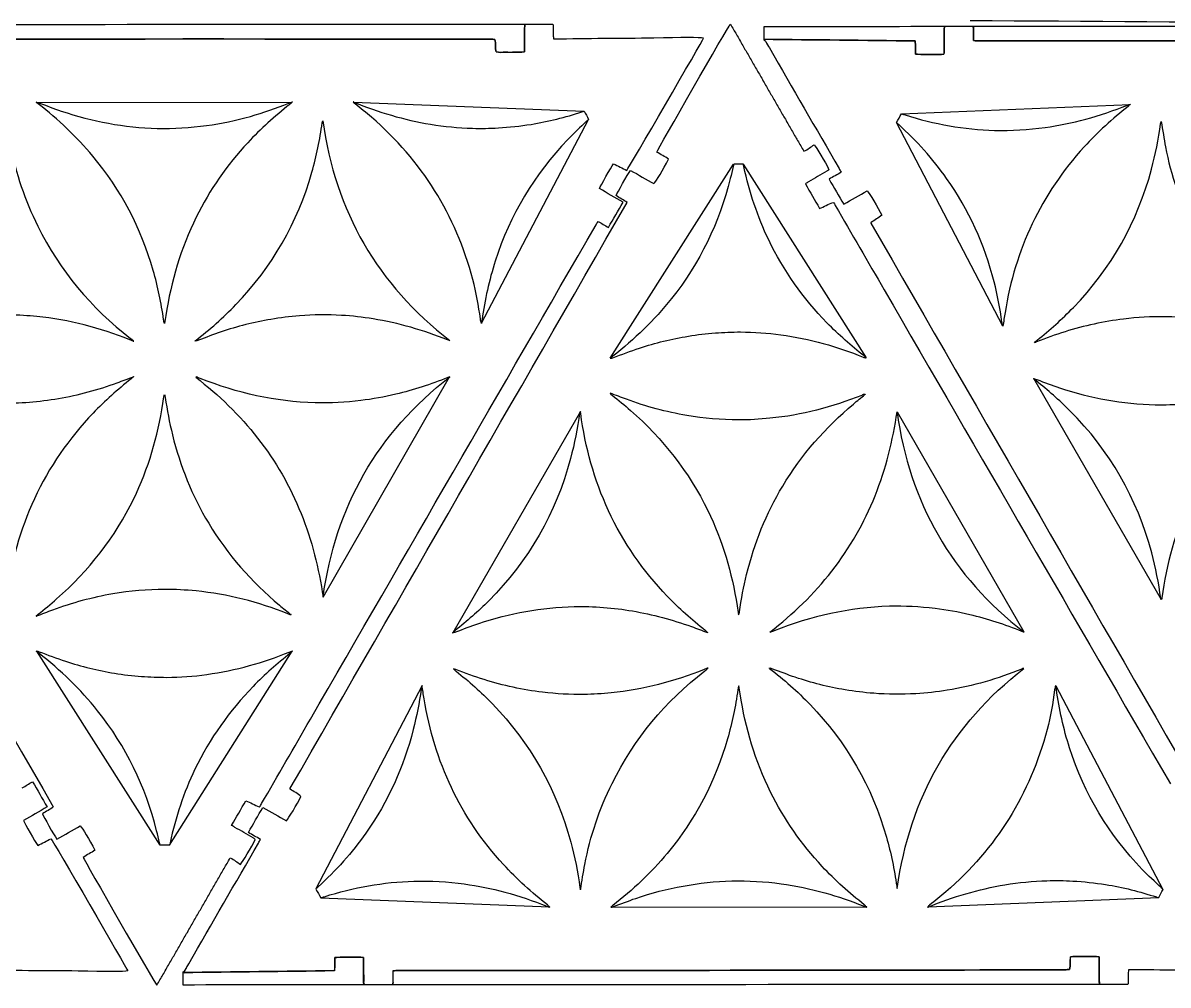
# Model space of a CAD drawing. Extents: x 272 to 1049, y 72 to 313.
# Drawn here: x 750.4 to 892, y 72.4 to 191.4 of the extents above; entities that cross this region are included whole.
import ezdxf

# ---------------------------------------------------------------- set-up
doc = ezdxf.new("R2010")
doc.units = 0
doc.layers.add('Layer_1', color=7, linetype='CONTINUOUS')

msp = doc.modelspace()

# ---------------------------------------------------------------- linework, layer by layer
at = {"layer": 'Layer_1', "color": 7}
for p, q in [((867.846499, 190.984266), (867.849406, 190.983533)), ((841.997794, 189.330049), (841.999403, 189.331404)), ((842.000023, 189.422082), (841.999318, 189.422279)), ((752.028531, 181.640753), (783.611267, 181.600422)), ((783.644041, 181.621267), (783.64403, 181.621295)), ((791.262263, 181.649547), (791.262264, 181.649406)), ((791.264459, 181.633264), (819.775554, 180.508644)), ((859.038388, 180.192071), (887.30568, 181.367547)), ((887.331289, 181.3782), (887.331351, 181.378426)), ((807.066226, 154.28562), (820.310719, 179.508305)), ((871.564777, 153.945096), (858.398994, 179.109184)), ((823.008615, 149.964405), (838.261253, 173.974463)), ((839.434061, 173.975958), (838.273224, 173.975232)), ((839.430672, 173.98016), (854.644842, 149.995188)), ((763.98556, 152.058258), (763.98556, 152.058201)), ((771.672139, 152.124645), (771.672108, 152.124645)), ((854.656047, 150.002226), (854.656036, 150.002282)), ((787.485313, 120.39169), (803.129695, 147.639937)), ((891.192461, 120.090264), (875.373424, 147.438956)), ((875.391019, 147.416811), (875.391027, 147.416952)), ((822.991515, 145.636713), (823.017617, 145.641528)), ((823.007885, 145.633901), (822.991515, 145.636713)), ((823.007927, 145.634748), (823.007885, 145.633901)), ((819.308341, 143.358006), (803.520906, 115.99106)), ((858.469258, 143.333045), (858.469258, 143.333045)), ((858.469316, 143.324995), (874.145161, 116.094837)), ((787.485264, 120.38364), (787.485264, 120.38364)), ((752.026574, 118.041824), (752.010206, 118.038993)), ((752.010206, 118.038993), (752.036314, 118.03421)), ((752.026617, 118.040978), (752.026574, 118.041824)), ((803.538474, 116.013225), (803.538483, 116.013084)), ((752.032306, 113.711324), (767.312667, 89.718901)), ((768.482091, 89.714555), (783.668546, 113.717084)), ((783.67976, 113.710059), (783.679748, 113.710003)), ((835.006156, 111.631304), (835.006156, 111.631361)), ((842.692806, 111.573796), (842.692775, 111.573796)), ((799.719776, 109.480524), (786.583069, 84.301245)), ((878.089366, 109.453706), (891.362985, 84.246336)), ((768.485476, 89.718761), (767.324639, 89.718146)), ((778.267726, 87.682325), (778.267726, 87.682325)), ((775.769608, 83.354899), (775.769608, 83.354899)), ((787.223713, 83.219097), (815.492344, 82.076273)), ((862.319199, 82.087827), (890.828976, 83.245379)), ((815.517965, 82.06565), (815.518027, 82.065424)), ((823.083305, 82.035017), (854.665973, 82.111829)), ((854.698772, 82.091021), (854.698761, 82.090993)), ((862.317022, 82.071542), (862.317022, 82.071683)), ((773.271687, 79.027727), (773.271687, 79.027727)), ((770.183668, 73.837914), (770.183668, 73.837914)), ((770.190329, 74.057709), (770.195324, 74.060023)), ((770.19349, 73.969063), (770.195352, 73.969148)), ((770.293227, 73.847792), (770.293227, 73.847792)), ((770.332456, 73.93514), (770.332456, 73.93514)), ((770.378486, 74.014783), (770.378486, 74.014783)), ((770.510143, 74.243157), (770.510143, 74.243157)), ((770.641856, 74.471672), (770.641856, 74.471672)), ((770.773541, 74.700216), (770.773541, 74.700216)), ((796.04815, 72.436624), (796.047218, 72.437753))]:
    msp.add_line(p, q, dxfattribs=at)
for points in [[(812.452345, 191.254043), (783.294386, 191.23852), (754.1364, 191.223139), (724.978526, 191.20773)], [(812.449551, 191.252829), (812.434028, 191.072941), (812.406455, 190.893306), (812.40527, 190.713107)], [(812.40812, 190.714321), (812.408233, 190.894548), (812.436907, 191.074154), (812.452345, 191.254043)], [(815.908466, 191.255651), (814.755447, 191.255651), (813.6024, 191.252829), (812.449551, 191.252829)], [(815.99937, 190.869148), (815.999455, 191.00484), (816.01461, 191.144597), (815.908466, 191.255651)], [(828.772183, 175.470088), (828.928958, 175.881455), (837.561966, 190.945771), (837.837359, 191.282378)], [(837.837359, 191.282378), (838.132365, 190.868866), (838.354559, 190.423378), (838.607882, 189.998238)], [(954.98007, 191.117729), (925.822789, 191.317486), (896.66548, 191.517271), (867.508312, 191.717)], [(812.40527, 190.713107), (812.400472, 189.909451), (812.40527, 189.105795), (812.40527, 188.302111)], [(812.40812, 188.303353), (812.40812, 189.107037), (812.405298, 189.910665), (812.40812, 190.714321)], [(816.002192, 189.776948), (815.997959, 190.141099), (815.99937, 190.505279), (815.99937, 190.869148)], [(838.607882, 189.998238), (838.871731, 189.555432), (839.126606, 189.107291), (839.38467, 188.660985)], [(864.389192, 190.981501), (856.925317, 190.97755), (849.461189, 190.973598), (841.997201, 190.969647)], [(841.997201, 190.969647), (841.997201, 190.453971), (841.997201, 189.938182), (842.000023, 189.422082)], [(864.387696, 190.980146), (864.275005, 190.834463), (864.305711, 190.6629), (864.305767, 190.498872)], [(864.307235, 190.500284), (864.307348, 190.664339), (864.276557, 190.835818), (864.389192, 190.981501)], [(864.305767, 190.498872), (864.305767, 189.650089), (864.308589, 188.801616), (864.305767, 187.952551)], [(864.307235, 187.953934), (864.310621, 188.803056), (864.307235, 189.651557), (864.307235, 190.500284)], [(867.846668, 190.982968), (866.693621, 190.982968), (865.540574, 190.980146), (864.387696, 190.980146)], [(955.320289, 191.030579), (926.162331, 191.015057), (897.004344, 190.999704), (867.846499, 190.984266)], [(867.93729, 190.596154), (867.937375, 190.731875), (867.952812, 190.871886), (867.846668, 190.982968)], [(867.849406, 190.983533), (867.955239, 190.872478), (867.939971, 190.732383), (867.939999, 190.596691)], [(867.93729, 189.640917), (867.937459, 189.959348), (867.93729, 190.277751), (867.93729, 190.596154)], [(867.939999, 190.596691), (867.93983, 190.278259), (867.939999, 189.959884), (867.939999, 189.641481)], [(766.751931, 189.452731), (753.119835, 189.44878), (739.487768, 189.438338), (725.856012, 189.431)], [(725.858806, 189.431931), (739.490591, 189.438987), (753.122714, 189.449711), (766.754781, 189.453662)], [(793.818312, 189.448216), (784.796373, 189.451038), (775.774039, 189.455271), (766.751931, 189.452731)], [(766.754781, 189.453662), (775.776918, 189.456485), (784.799195, 189.45084), (793.821162, 189.449429)], [(804.008284, 189.442571), (800.611429, 189.445393), (797.215195, 189.449062), (793.818312, 189.448216)], [(793.821162, 189.449429), (797.218045, 189.446607), (800.614251, 189.44576), (804.011134, 189.443785)], [(808.193047, 189.428178), (806.797881, 189.437209), (805.403167, 189.440878), (804.008284, 189.442571)], [(804.011134, 189.443785), (805.405961, 189.440116), (806.800675, 189.437011), (808.195897, 189.429391)], [(808.73545, 189.38861), (808.547603, 189.402721), (808.370141, 189.427359), (808.193047, 189.428178)], [(808.195897, 189.429391), (808.372992, 189.429307), (808.550425, 189.403991), (808.7383, 189.389852)], [(808.873541, 187.850471), (808.759664, 188.361152), (808.870719, 188.869547), (808.73545, 189.38861)], [(808.7383, 189.389852), (808.874698, 188.870732), (808.762571, 188.362366), (808.876363, 187.851684)], [(816.038937, 189.444575), (816.023697, 189.575554), (816.003321, 189.67611), (816.002192, 189.776948)], [(822.243565, 189.511292), (820.183879, 189.490126), (818.124644, 189.436898), (816.038937, 189.444575)], [(828.386583, 189.561556), (826.339484, 189.516937), (824.290946, 189.5326), (822.243565, 189.511292)], [(825.045862, 173.188039), (825.306523, 173.509546), (834.392865, 189.185834), (834.541624, 189.561556)], [(834.541624, 189.561556), (834.140643, 189.652883), (831.763626, 189.636373), (828.386583, 189.561556)], [(839.38467, 188.660985), (839.63534, 188.227887), (839.885643, 187.794534), (840.133603, 187.359997)], [(841.997822, 189.420953), (841.99785, 189.391009), (841.997794, 189.360557), (841.997794, 189.330049)], [(860.695355, 189.214507), (854.447068, 189.283398), (848.222431, 189.352401), (841.997822, 189.420953)], [(841.999318, 189.422279), (848.223955, 189.353699), (854.448563, 189.284809), (860.696794, 189.21589)], [(841.999403, 189.331404), (842.125415, 189.320115), (842.17057, 189.219474), (842.223572, 189.127978)], [(842.223572, 189.127978), (842.375323, 188.865483), (842.527102, 188.602847), (842.678881, 188.340296)], [(860.764048, 187.588907), (860.691912, 188.111131), (860.801922, 188.655848), (860.695355, 189.214507)], [(860.696794, 189.21589), (860.803389, 188.65726), (860.693125, 188.112486), (860.765543, 187.59029)], [(867.937064, 189.257772), (867.937149, 189.402496), (867.937205, 189.522073), (867.93729, 189.640917)], [(868.269324, 189.211262), (868.168966, 189.215777), (868.069652, 189.237791), (867.937064, 189.257772)], [(867.939999, 189.641481), (867.939915, 189.522609), (867.942821, 189.403032), (867.939773, 189.25828)], [(867.939773, 189.25828), (868.07239, 189.238807), (868.171704, 189.216455), (868.272062, 189.211826)], [(868.724097, 189.208157), (868.572205, 189.208242), (868.420483, 189.20336), (868.269324, 189.211262)], [(868.272062, 189.211826), (868.423164, 189.204771), (868.574915, 189.208722), (868.726778, 189.208722)], [(909.620016, 189.229888), (895.987949, 189.225937), (882.355882, 189.215495), (868.724097, 189.208157)], [(868.726778, 189.208722), (882.358591, 189.215777), (895.990687, 189.226502), (909.622754, 189.230453)], [(810.040276, 187.81), (809.653519, 187.820725), (809.261738, 187.760103), (808.873541, 187.850471)], [(808.876363, 187.851684), (809.264532, 187.761317), (809.656369, 187.821938), (810.043098, 187.811242)], [(811.177744, 187.81), (810.798805, 187.801816), (810.419244, 187.799276), (810.040276, 187.81)], [(810.043098, 187.811242), (810.422066, 187.800518), (810.801627, 187.803058), (811.180595, 187.811242)], [(812.386643, 187.849257), (811.960996, 187.772436), (811.567747, 187.818636), (811.177744, 187.81)], [(811.180595, 187.811242), (811.570569, 187.819709), (811.963874, 187.773678), (812.389494, 187.850471)], [(812.40527, 188.302111), (812.405213, 188.154594), (812.393699, 188.007076), (812.386643, 187.849257)], [(812.389494, 187.850471), (812.396267, 188.00829), (812.407838, 188.155807), (812.40812, 188.303353)], [(840.133603, 187.359997), (840.383963, 186.927068), (840.631951, 186.492474), (840.882395, 186.059319)], [(842.678881, 188.340296), (845.557604, 183.367089), (848.435621, 178.393938), (851.314062, 173.420618)], [(864.274864, 187.572821), (863.724107, 187.511776), (861.142931, 187.523178), (860.764048, 187.588907)], [(860.765543, 187.59029), (861.144342, 187.524758), (863.725575, 187.513356), (864.276303, 187.574204)], [(864.305767, 187.952551), (864.305683, 187.823039), (864.285447, 187.693894), (864.274864, 187.572821)], [(864.276303, 187.574204), (864.286463, 187.695305), (864.306783, 187.824478), (864.307235, 187.953934)], [(840.882395, 186.059319), (841.132755, 185.626221), (841.383283, 185.19301), (841.633671, 184.75994)], [(841.633671, 184.75994), (841.891678, 184.313606), (842.147259, 183.865973), (842.405295, 183.419723)], [(842.405295, 183.419723), (842.655682, 182.986568), (842.906154, 182.55347), (843.154058, 182.119046)], [(752.017126, 181.631321), (752.137827, 181.635053), (752.232855, 181.596778), (752.328547, 181.561382)], [(752.265553, 181.420858), (752.179855, 181.487135), (752.099843, 181.560978), (752.017126, 181.631321)], [(758.997176, 174.975082), (756.99468, 177.375393), (754.734533, 179.507091), (752.265553, 181.420858)], [(752.328547, 181.561382), (753.254367, 181.218125), (754.172757, 180.852146), (755.108164, 180.536525)], [(783.36081, 181.362376), (781.509761, 179.911281), (779.768116, 178.341117), (778.166758, 176.616738)], [(778.492521, 179.883294), (780.104563, 180.335196), (781.684083, 180.881879), (783.234458, 181.514144)], [(783.234458, 181.514144), (783.363948, 181.566989), (783.507247, 181.586566), (783.644041, 181.621267)], [(783.635644, 181.628855), (783.544621, 181.539483), (783.46063, 181.440633), (783.36081, 181.362376)], [(783.693968, 181.64977), (783.674612, 181.642704), (783.655407, 181.635921), (783.635644, 181.628855)], [(783.64403, 181.621295), (783.648564, 181.63936), (783.653098, 181.657312), (783.657548, 181.675433)], [(783.657548, 181.675433), (783.669858, 181.666691), (783.681772, 181.658512), (783.693968, 181.64977)], [(791.272814, 181.653221), (791.248314, 181.658288), (791.224229, 181.663638), (791.199727, 181.668987)], [(791.199727, 181.668987), (791.220699, 181.662507), (791.241285, 181.656027), (791.262263, 181.649547)], [(791.440744, 181.425698), (791.369262, 181.484391), (791.238523, 181.511386), (791.272814, 181.653221)], [(791.262264, 181.649406), (794.332553, 180.394607), (797.491191, 179.450469), (800.768821, 178.913331)], [(793.46746, 179.781106), (792.81109, 180.351298), (792.115098, 180.875807), (791.440744, 181.425698)], [(843.154058, 182.119046), (843.404785, 181.68575), (843.654946, 181.25268), (843.90539, 180.819582)], [(886.958107, 181.281934), (887.07596, 181.32989), (887.206676, 181.346751), (887.331289, 181.3782)], [(887.323303, 181.386606), (887.233497, 181.296417), (887.152081, 181.195677), (887.052924, 181.117957)], [(887.341307, 181.390285), (887.384471, 181.399621), (887.353893, 181.393114), (887.323303, 181.386606)], [(887.331351, 181.378426), (887.34974, 181.400449), (887.367734, 181.422303), (887.341307, 181.390285)], [(755.108164, 180.536525), (758.954452, 179.23718), (762.90585, 178.505552), (766.967209, 178.398879)], [(773.081519, 178.753429), (774.912227, 179.003686), (776.71431, 179.384907), (778.492521, 179.883294)], [(813.207705, 178.896638), (815.342439, 179.244508), (817.437575, 179.761464), (819.491075, 180.443921)], [(819.491075, 180.443921), (819.587682, 180.476061), (819.687812, 180.497365), (819.774814, 180.520751)], [(819.774814, 180.520751), (819.960398, 180.180292), (820.135814, 179.859244), (820.325324, 179.511703)], [(843.90539, 180.819582), (844.156088, 180.386455), (844.406335, 179.953131), (844.656638, 179.519751)], [(858.398708, 179.143164), (858.615848, 179.503677), (858.817581, 179.838302), (859.030943, 180.192434)], [(859.030943, 180.192434), (859.174949, 180.149867), (859.325054, 180.108149), (859.473531, 180.061125)], [(859.473531, 180.061125), (863.07424, 178.917493), (866.759964, 178.262827), (870.537942, 178.154001)], [(887.052924, 181.117957), (885.109625, 179.591459), (883.287376, 177.934498), (881.618667, 176.109922)], [(881.799141, 179.532471), (883.555446, 180.007986), (885.273109, 180.596003), (886.958107, 181.281934)], [(766.967209, 178.398879), (769.01461, 178.345156), (771.051884, 178.47603), (773.081519, 178.753429)], [(786.112542, 172.990553), (786.677959, 174.98464), (787.099108, 177.008002), (787.373686, 179.062274)], [(787.373686, 179.062274), (787.386504, 179.15849), (787.425822, 179.251362), (787.452434, 179.345836)], [(787.452434, 179.345836), (789.002317, 168.144522), (794.197327, 159.07143), (803.150314, 152.152698)], [(805.999798, 159.702355), (803.897585, 167.690135), (799.696461, 174.370226), (793.46746, 179.781106)], [(800.768821, 178.913331), (802.488852, 178.631427), (804.218689, 178.465212), (805.959299, 178.408617)], [(809.161523, 178.457276), (810.518675, 178.533376), (811.867677, 178.678476), (813.207705, 178.896638)], [(820.081308, 179.288675), (819.304653, 178.537072), (818.504044, 177.808176), (817.755961, 177.028846)], [(820.325324, 179.511703), (820.255251, 179.447799), (820.165983, 179.370479), (820.081308, 179.288675)], [(844.656638, 179.519751), (844.914504, 179.073698), (845.170113, 178.626009), (845.427895, 178.179618)], [(858.675186, 178.863882), (858.571072, 178.958541), (858.433813, 179.028149), (858.398708, 179.143164)], [(864.605375, 172.195911), (862.877712, 174.640113), (860.887236, 176.850298), (858.675186, 178.863882)], [(870.537942, 178.154001), (872.624584, 178.093949), (874.701524, 178.21982), (876.769988, 178.505762)], [(876.769988, 178.505762), (878.46876, 178.740653), (880.14406, 179.084582), (881.799141, 179.532471)], [(889.938902, 173.339296), (890.435521, 175.186506), (890.81142, 177.058403), (891.062256, 178.955154)], [(891.062256, 178.955154), (891.074652, 179.04852), (891.11466, 179.138401), (891.146819, 179.246142)], [(891.146819, 179.246142), (891.326693, 178.17526), (891.481517, 177.132644), (891.679773, 176.09832)], [(805.959299, 178.408617), (807.026911, 178.374131), (808.09395, 178.397331), (809.161523, 178.457276)], [(845.427895, 178.179618), (845.678339, 177.746492), (845.928783, 177.313281), (846.179481, 176.880126)], [(748.811716, 176.321501), (749.479922, 172.832713), (750.61316, 169.498293), (752.193981, 166.317611)], [(778.166758, 176.616738), (775.601334, 173.853636), (773.464789, 170.793976), (771.796642, 167.410574)], [(817.755961, 177.028846), (813.607219, 172.706446), (810.604936, 167.695579), (808.779291, 161.985312)], [(846.179481, 176.880126), (846.428796, 176.448891), (846.680651, 176.018925), (846.944359, 175.563983)], [(846.944359, 175.563983), (847.211652, 175.656439), (847.403281, 175.8293), (847.616246, 175.962255)], [(847.616246, 175.962255), (847.819756, 176.090356), (848.018017, 176.227657), (848.213089, 176.357281)], [(848.213089, 176.357281), (848.471464, 176.091964), (849.592987, 174.207538), (850.050187, 173.279817)], [(881.618667, 176.109922), (876.277156, 170.269353), (873.086129, 163.401307), (871.822914, 155.612291)], [(891.679773, 176.09832), (892.347979, 172.609532), (893.481218, 169.275112), (895.062038, 166.09443)], [(766.475008, 160.810555), (764.968881, 166.052741), (762.494493, 170.784072), (758.997176, 174.975082)], [(828.411447, 171.558488), (828.671938, 171.852761), (829.534437, 173.305048), (830.204433, 174.573778)], [(830.204433, 174.573778), (829.763461, 174.923988), (829.228395, 175.143359), (828.772183, 175.470088)], [(776.694202, 156.593106), (781.187827, 161.2808), (784.339279, 166.739661), (786.112542, 172.990553)], [(821.673165, 170.949339), (821.788764, 171.295993), (823.092009, 173.589387), (823.421278, 174.026634)], [(823.421278, 174.026634), (823.960379, 173.748476), (824.505661, 173.466874), (825.045862, 173.188039)], [(823.742701, 170.079276), (823.849042, 170.413032), (825.144753, 172.700584), (825.508424, 173.194671)], [(825.508424, 173.194671), (826.489542, 172.677527), (827.431712, 172.078595), (828.411447, 171.558488)], [(838.187752, 173.670407), (838.074793, 173.182769), (837.972653, 172.692401), (837.851841, 172.206649)], [(838.273224, 173.975232), (838.243113, 173.868449), (838.21097, 173.770582), (838.187752, 173.670407)], [(839.521412, 173.667459), (839.497524, 173.778132), (839.459836, 173.885691), (839.434061, 173.975958)], [(842.601989, 164.591621), (841.205489, 167.491908), (840.19947, 170.523701), (839.521412, 173.667459)], [(849.770025, 173.083221), (849.023829, 172.647244), (848.275545, 172.215219), (847.529349, 171.780201)], [(850.050187, 173.279817), (849.959509, 173.21595), (849.869621, 173.141303), (849.770025, 173.083221)], [(851.561007, 172.973155), (851.082301, 172.652494), (850.559033, 172.444016), (850.077421, 172.104475)], [(851.314062, 173.420618), (851.395709, 173.279084), (851.471909, 173.134586), (851.561007, 172.973155)], [(880.2856, 156.241672), (884.981037, 161.106878), (888.184188, 166.814629), (889.938902, 173.339296)], [(837.851841, 172.206649), (836.487376, 166.728962), (834.089245, 161.757302), (830.569573, 157.335162)], [(847.529349, 171.780201), (847.401192, 171.706118), (847.277889, 171.623737), (847.130908, 171.531592)], [(847.130908, 171.531592), (847.71968, 170.513278), (848.295018, 169.51819), (848.882774, 168.496038)], [(850.077421, 172.104475), (850.677567, 171.066151), (851.266254, 170.047921), (851.869814, 169.00384)], [(870.47819, 159.404787), (869.294462, 164.023687), (867.360405, 168.298329), (864.605375, 172.195911)], [(824.578813, 169.249091), (823.60413, 169.846217), (822.62369, 170.379448), (821.673165, 170.949339)], [(825.073181, 169.222308), (824.682162, 169.561342), (824.16166, 169.750431), (823.742701, 170.079276)], [(851.869814, 169.00384), (852.863519, 169.572998), (853.821409, 170.12144), (854.775913, 170.668359)], [(854.775913, 170.668359), (855.016761, 170.444726), (856.129253, 168.584148), (856.581373, 167.649569)], [(783.418113, 96.753145), (797.297011, 120.899429), (811.176249, 145.045318), (825.073181, 169.222308)], [(822.773747, 166.143631), (823.398051, 167.167674), (823.963371, 168.199902), (824.578813, 169.249091)], [(848.882774, 168.496038), (849.46593, 168.699774), (849.976498, 169.027406), (850.527876, 169.245789)], [(850.527876, 169.245789), (850.709401, 169.164453), (850.754021, 168.99114), (850.834793, 168.85144)], [(850.834793, 168.85144), (852.851045, 165.376043), (854.864503, 161.899291), (856.877791, 158.422285)], [(771.796642, 167.410574), (769.898141, 163.559915), (768.687362, 159.496741), (768.047208, 155.257706)], [(856.581373, 167.649569), (856.180364, 167.295944), (855.677472, 167.074061), (855.261843, 166.745921)], [(712.380493, 166.876844), (726.287247, 142.746562), (740.194368, 118.616731), (754.119241, 94.455772)], [(752.193981, 166.317611), (754.941614, 160.790248), (758.782353, 156.164657), (763.680749, 152.413809)], [(785.91132, 105.292597), (797.687014, 125.681995), (809.463244, 146.071535), (821.239249, 166.460792)], [(821.239249, 166.460792), (821.314348, 166.590897), (821.395769, 166.717558), (821.494124, 166.878538)], [(821.494124, 166.878538), (821.938257, 166.672064), (822.317366, 166.370848), (822.773747, 166.143631)], [(855.240394, 166.697972), (855.24031, 166.683296), (855.243217, 166.666137), (855.248579, 166.653635)], [(855.261843, 166.745921), (855.252248, 166.723626), (855.241805, 166.71149), (855.240394, 166.697972)], [(855.248579, 166.653635), (869.155333, 142.523381), (883.062454, 118.393522), (896.987326, 94.232618)], [(849.807125, 154.346716), (846.859016, 157.377294), (844.437788, 160.778168), (842.601989, 164.591621)], [(808.779291, 161.985312), (808.022983, 159.620594), (807.484571, 157.206632), (807.149858, 154.746887)], [(767.760452, 154.743966), (767.476261, 156.796869), (767.047149, 158.818849), (766.475008, 160.810555)], [(806.939255, 154.816061), (806.7339, 156.465457), (806.42286, 158.095154), (805.999798, 159.702355)], [(871.445159, 154.442054), (871.223961, 156.115938), (870.897488, 157.769729), (870.47819, 159.404787)], [(830.569573, 157.335162), (828.439165, 154.658702), (825.995821, 152.301126), (823.301415, 150.199425)], [(856.877791, 158.422285), (868.676994, 138.04649), (880.47679, 117.670525), (892.27636, 97.294899)], [(771.682696, 152.115732), (773.462736, 153.48551), (775.139608, 154.971339), (776.694202, 156.593106)], [(875.791359, 152.194368), (877.380123, 153.442774), (878.882216, 154.787371), (880.2856, 156.241672)], [(752.095164, 155.115565), (750.978933, 155.226084), (749.86055, 155.296668), (748.740168, 155.312302)], [(763.59355, 152.240535), (759.889401, 153.713099), (756.070072, 154.722531), (752.095164, 155.115565)], [(767.88765, 154.247519), (767.818541, 154.413683), (767.783411, 154.577946), (767.760452, 154.743966)], [(768.047208, 155.257706), (767.996093, 154.920564), (767.940927, 154.584267), (767.88765, 154.247519)], [(781.025772, 154.770919), (778.932446, 154.412263), (776.874799, 153.903172), (774.864474, 153.215856)], [(784.556633, 155.206114), (783.372844, 155.110491), (782.195029, 154.971296), (781.025772, 154.770919)], [(789.774821, 155.260836), (788.034864, 155.361006), (786.295787, 155.346566), (784.556633, 155.206114)], [(793.664219, 154.829714), (792.374307, 155.037565), (791.078197, 155.18575), (789.774821, 155.260836)], [(802.882328, 152.220345), (799.905031, 153.427102), (796.838858, 154.317836), (793.664219, 154.829714)], [(807.066747, 154.265739), (806.995475, 154.45273), (806.961811, 154.633645), (806.939255, 154.816061)], [(807.149858, 154.746887), (807.127761, 154.585811), (807.094676, 154.426112), (807.066747, 154.265739)], [(871.565187, 153.938972), (871.503938, 154.106184), (871.467443, 154.273156), (871.445159, 154.442054)], [(871.822914, 155.612291), (871.732405, 155.055221), (871.650963, 154.49683), (871.565187, 153.938972)], [(886.478795, 154.802628), (885.261475, 154.653675), (884.054462, 154.449356), (882.856145, 154.18998)], [(891.608225, 155.089121), (889.892533, 155.112765), (888.182726, 155.011529), (886.478795, 154.802628)], [(894.963221, 154.892383), (893.84699, 155.002903), (892.728608, 155.073487), (891.608225, 155.089121)], [(774.864474, 153.215856), (773.930335, 152.896393), (773.010301, 152.535395), (772.082002, 152.198889)], [(832.663965, 152.689625), (833.771102, 152.868654), (834.880133, 153.02663), (836.000337, 153.087528)], [(836.000337, 153.087528), (837.039893, 153.144058), (838.081456, 153.213995), (839.121726, 153.211146)], [(839.121726, 153.211146), (840.783809, 153.206823), (842.44029, 153.084922), (844.08953, 152.857523)], [(854.408514, 150.238912), (852.784884, 151.50753), (851.244143, 152.869306), (849.807125, 154.346716)], [(882.856145, 154.18998), (880.417827, 153.661864), (878.049058, 152.90953), (875.737479, 151.973219)], [(763.98556, 152.058201), (763.854802, 152.119289), (763.727287, 152.187294), (763.59355, 152.240535)], [(763.680749, 152.413809), (763.774833, 152.341582), (763.872845, 152.273449), (763.958551, 152.192158)], [(763.958551, 152.192158), (763.983992, 152.1679), (763.973357, 152.105156), (763.979195, 152.06023)], [(763.979195, 152.06023), (764.008152, 152.063067), (764.037517, 152.064494), (764.081228, 152.067622)], [(764.081228, 152.067622), (764.039679, 152.063648), (764.012621, 152.060812), (763.98556, 152.058258)], [(771.672108, 152.124645), (771.670426, 152.102349), (771.668462, 152.080278), (771.666612, 152.058066)], [(771.666612, 152.058066), (771.672133, 152.07726), (771.677344, 152.09651), (771.682696, 152.115732)], [(772.082002, 152.198889), (771.952244, 152.151859), (771.828352, 152.039214), (771.672139, 152.124645)], [(803.150314, 152.152698), (803.047466, 152.160263), (802.963818, 152.18751), (802.882328, 152.220345)], [(826.606155, 151.208461), (828.584221, 151.864538), (830.60517, 152.356501), (832.663965, 152.689625)], [(844.08953, 152.857523), (845.867746, 152.612621), (847.620324, 152.251287), (849.350105, 151.775893)], [(849.350105, 151.775893), (851.028052, 151.314521), (852.671271, 150.75085), (854.283298, 150.094421)], [(875.468224, 151.884825), (875.566134, 152.013711), (875.677733, 152.105239), (875.791359, 152.194368)], [(875.737479, 151.973219), (875.650218, 151.937697), (875.558071, 151.913829), (875.468224, 151.884825)], [(823.301415, 150.199425), (823.198753, 150.119379), (823.098933, 150.035949), (822.997491, 149.954154)], [(823.340095, 150.020549), (824.42815, 150.41826), (825.507118, 150.843876), (826.606155, 151.208461)], [(854.648336, 149.994658), (854.568709, 150.076622), (854.497466, 150.169118), (854.408514, 150.238912)], [(822.997491, 149.954154), (823.126327, 149.946896), (823.233883, 149.981677), (823.340095, 150.020549)], [(854.283298, 150.094421), (854.400653, 150.046742), (854.531387, 150.032205), (854.656047, 150.002226)], [(854.656036, 150.002282), (854.656036, 150.002282), (854.681617, 150.027416), (854.648336, 149.994658)], [(763.734314, 147.398099), (762.075089, 146.090248), (760.504138, 144.684711), (759.041793, 143.158525)], [(762.026303, 146.923512), (762.693883, 147.167198), (763.357112, 147.42169), (764.022796, 147.671189)], [(764.01566, 147.662436), (763.922328, 147.573995), (763.835099, 147.477457), (763.734314, 147.398099)], [(764.032441, 147.683612), (764.026913, 147.676553), (764.02147, 147.669495), (764.01566, 147.662436)], [(764.022796, 147.671189), (764.025898, 147.675424), (764.029113, 147.679659), (764.032441, 147.683612)], [(771.797083, 147.642006), (771.788643, 147.645106), (771.774229, 147.630705), (771.738507, 147.611805)], [(771.738507, 147.611805), (774.601571, 145.411001), (777.17465, 142.928554), (779.393889, 140.087724)], [(772.277056, 147.464827), (772.118547, 147.527961), (771.957616, 147.584292), (771.797083, 147.642006)], [(786.510204, 144.447285), (781.582456, 144.587026), (776.849498, 145.647114), (772.277056, 147.464827)], [(787.485264, 120.38364), (789.013653, 131.606595), (794.205001, 140.699555), (803.164575, 147.651458)], [(802.896271, 147.567806), (800.807132, 146.715376), (798.66798, 146.018508), (796.471894, 145.500115)], [(803.164575, 147.651458), (803.075004, 147.624035), (802.982855, 147.602904), (802.896271, 147.567806)], [(875.398493, 147.424999), (875.368183, 147.429781), (875.337861, 147.434562), (875.380486, 147.428094)], [(875.380486, 147.428094), (875.352045, 147.457035), (875.371732, 147.43712), (875.391019, 147.416811)], [(875.391027, 147.416952), (875.516083, 147.383744), (875.64425, 147.359992), (875.764988, 147.315804)], [(875.664966, 147.156098), (875.566404, 147.233177), (875.487051, 147.334904), (875.398493, 147.424999)], [(875.764988, 147.315804), (876.704609, 146.972837), (877.635043, 146.602659), (878.583044, 146.284053)], [(754.746318, 144.983807), (757.230833, 145.410856), (759.657991, 146.0586), (762.026303, 146.923512)], [(879.846766, 143.470656), (878.532044, 144.788446), (877.132242, 146.010658), (875.664966, 147.156098)], [(878.583044, 146.284053), (882.419173, 144.994665), (886.362029, 144.292525), (890.409439, 144.210341)], [(747.541382, 144.433523), (749.959167, 144.384484), (752.362612, 144.573999), (754.746318, 144.983807)], [(767.677702, 144.355518), (767.735418, 144.731356), (767.794494, 145.107053), (767.852896, 145.48275)], [(767.852896, 145.48275), (767.921579, 145.35192), (767.955468, 145.224994), (767.972599, 145.095915)], [(767.972599, 145.095915), (768.181551, 143.540021), (768.481843, 142.002041), (768.85819, 140.478748)], [(792.155226, 144.727954), (790.279584, 144.500703), (788.398855, 144.393873), (786.510204, 144.447285)], [(796.471894, 145.500115), (795.047211, 145.16377), (793.608952, 144.903843), (792.155226, 144.727954)], [(825.001098, 144.878058), (824.334189, 145.123231), (823.672281, 145.382123), (823.007927, 145.634748)], [(823.017617, 145.641528), (823.010288, 145.491861), (823.148734, 145.462991), (823.231589, 145.394294)], [(823.231589, 145.394294), (823.991983, 144.762252), (824.773473, 144.154439), (825.516554, 143.502886)], [(832.470382, 142.878527), (829.920005, 143.315534), (827.429968, 143.985045), (825.001098, 144.878058)], [(854.101424, 145.37016), (850.447281, 143.912145), (846.677416, 142.921107), (842.755197, 142.53105)], [(853.071802, 144.294334), (853.545325, 144.692225), (854.024283, 145.083346), (854.500659, 145.477428)], [(854.511136, 145.467727), (854.353577, 145.525794), (854.230633, 145.421662), (854.101424, 145.37016)], [(854.500659, 145.477428), (854.508073, 145.491262), (854.515543, 145.505096), (854.51622, 145.50614)], [(854.51622, 145.50614), (854.516222, 145.503036), (854.513693, 145.485254), (854.511136, 145.467727)], [(890.409439, 144.210341), (892.827224, 144.161302), (895.230669, 144.350818), (897.614375, 144.760626)], [(759.041793, 143.158525), (756.042848, 140.028192), (753.603948, 136.512978), (751.785069, 132.574252)], [(764.064488, 132.572151), (765.878992, 136.312867), (767.046002, 140.252067), (767.677702, 144.355518)], [(819.206205, 143.208844), (818.955558, 141.299369), (818.584446, 139.41361), (818.088557, 137.552552)], [(819.302067, 143.345048), (819.231592, 143.298183), (819.212261, 143.254455), (819.206205, 143.208844)], [(819.349555, 143.14072), (819.340424, 143.209746), (819.318208, 143.276873), (819.302067, 143.345048)], [(822.783167, 131.101205), (821.007577, 134.933887), (819.902957, 138.958927), (819.349555, 143.14072)], [(825.516554, 143.502886), (829.510094, 140.001508), (832.733984, 135.903907), (835.062575, 131.11749)], [(844.330451, 134.154069), (846.660387, 138.037522), (849.610996, 141.385874), (853.071802, 144.294334)], [(855.759053, 132.953247), (857.096563, 136.295708), (857.955491, 139.764418), (858.469258, 143.333045)], [(858.469258, 143.333045), (860.010609, 132.111863), (865.212457, 123.024905), (874.180055, 116.083357)], [(889.965972, 125.894305), (888.157257, 132.653473), (884.789237, 138.515702), (879.846766, 143.470656)], [(838.886052, 142.329439), (836.733667, 142.335149), (834.592813, 142.515138), (832.470382, 142.878527)], [(842.755197, 142.53105), (841.468047, 142.403048), (840.17815, 142.32607), (838.886052, 142.329439)], [(768.85819, 140.478748), (769.812523, 136.614023), (771.282226, 132.960446), (773.335864, 129.546278)], [(779.393889, 140.087724), (781.624653, 137.23228), (783.413567, 134.122066), (784.763072, 130.760301)], [(818.088557, 137.552552), (816.287651, 130.791299), (812.926405, 124.925183), (807.98966, 119.964524)], [(839.865407, 123.216434), (840.815275, 127.08226), (842.280758, 130.737531), (844.330451, 134.154069)], [(751.785069, 132.574252), (750.013907, 128.739522), (748.913937, 124.713208), (748.365366, 120.530778)], [(754.532779, 120.175737), (758.522272, 123.681725), (761.741426, 127.783047), (764.064488, 132.572151)], [(850.400648, 123.619628), (852.628112, 126.477647), (854.413432, 129.589925), (855.759053, 132.953247)], [(894.653127, 132.351071), (892.881965, 128.51634), (891.781995, 124.490026), (891.233423, 120.307597)], [(784.763072, 130.760301), (786.104441, 127.419387), (786.967376, 123.951671), (787.485264, 120.38364)], [(830.052112, 120.525321), (827.049553, 123.652188), (824.606595, 127.164582), (822.783167, 131.101205)], [(835.062575, 131.11749), (836.8814, 127.378871), (838.052959, 123.441023), (838.689398, 119.338304)], [(773.335864, 129.546278), (775.670285, 125.66552), (778.624759, 122.320578), (782.088923, 119.416117)], [(891.090152, 120.239308), (890.8373, 122.148492), (890.46401, 124.033821), (889.965972, 125.894305)], [(842.753962, 116.086709), (845.614481, 118.290819), (848.184692, 120.776236), (850.400648, 123.619628)], [(838.98515, 118.598248), (839.192305, 120.154382), (839.49082, 121.692708), (839.865407, 123.216434)], [(761.485881, 120.808127), (758.93601, 120.368175), (756.446749, 119.695788), (754.018912, 118.799969)], [(767.900913, 121.364626), (765.748535, 121.35643), (763.607891, 121.173968), (761.485881, 120.808127)], [(771.770288, 121.167483), (770.482991, 121.293999), (769.193006, 121.369487), (767.900913, 121.364626)], [(783.119787, 118.341481), (779.463962, 119.795275), (775.692955, 120.781958), (771.770288, 121.167483)], [(834.749527, 116.29117), (833.088792, 117.597103), (831.516219, 119.000825), (830.052112, 120.525321)], [(752.250001, 118.281691), (753.009664, 118.91461), (753.790451, 119.523325), (754.532779, 120.175737)], [(782.088923, 119.416117), (782.562905, 119.018774), (783.042314, 118.628206), (783.519146, 118.234674)], [(807.98966, 119.964524), (806.676461, 118.645216), (805.278073, 117.421388), (803.81212, 116.274254)], [(806.72919, 117.149669), (810.563827, 118.443487), (814.505869, 119.150181), (818.553181, 119.23704)], [(818.553181, 119.23704), (820.970908, 119.288872), (823.37457, 119.102132), (825.758748, 118.695078)], [(838.689398, 119.338304), (838.747548, 118.962533), (838.807058, 118.586904), (838.865893, 118.211275)], [(857.521993, 119.26829), (852.59441, 119.122857), (847.86268, 118.057303), (843.292341, 116.234309)], [(863.167336, 118.994141), (861.291433, 119.219226), (859.410582, 119.323884), (857.521993, 119.26829)], [(867.484893, 118.226967), (866.059823, 118.561666), (864.621265, 118.819932), (863.167336, 118.994141)], [(891.186172, 120.103215), (891.115642, 120.149998), (891.096261, 120.193704), (891.090152, 120.239308)], [(891.233423, 120.307597), (891.224372, 120.23856), (891.202233, 120.171408), (891.186172, 120.103215)], [(754.018912, 118.799969), (753.352287, 118.554026), (752.690678, 118.29437), (752.026617, 118.040978)], [(752.036314, 118.03421), (752.028813, 118.183868), (752.167225, 118.212897), (752.250001, 118.281691)], [(783.529611, 118.244388), (783.372119, 118.186139), (783.249055, 118.290129), (783.119787, 118.341481)], [(783.519146, 118.234674), (783.526575, 118.220849), (783.534062, 118.207024), (783.534739, 118.20598)], [(783.534739, 118.20598), (783.534738, 118.209085), (783.532188, 118.226864), (783.529611, 118.244388)], [(825.758748, 118.695078), (828.243755, 118.270899), (830.671659, 117.625959), (833.040969, 116.763784)], [(838.865893, 118.211275), (838.934425, 118.342184), (838.968168, 118.469149), (838.98515, 118.598248)], [(873.911655, 116.166698), (871.821533, 117.016715), (869.681577, 117.711111), (867.484893, 118.226967)], [(803.81212, 116.274254), (803.713647, 116.197061), (803.634412, 116.095242), (803.545958, 116.005045)], [(803.912327, 116.114664), (804.851551, 116.458715), (805.781557, 116.829968), (806.72919, 117.149669)], [(833.040969, 116.763784), (833.70883, 116.520869), (834.372352, 116.267143), (835.038324, 116.018413)], [(835.031178, 116.027158), (834.937744, 116.115491), (834.850404, 116.211929), (834.749527, 116.29117)], [(843.292341, 116.234309), (843.133904, 116.170993), (842.973039, 116.114476), (842.812573, 116.056576)], [(874.180055, 116.083357), (874.090452, 116.110676), (873.998279, 116.1317), (873.911655, 116.166698)], [(803.545958, 116.005045), (803.515653, 116.000229), (803.485337, 115.995412), (803.527954, 116.00193)], [(803.527954, 116.00193), (803.499547, 115.972956), (803.519211, 115.992893), (803.538474, 116.013225)], [(803.538483, 116.013084), (803.6635, 116.046436), (803.79164, 116.070336), (803.912327, 116.114664)], [(835.047984, 116.006002), (835.042448, 116.013054), (835.036996, 116.020106), (835.031178, 116.027158)], [(835.038324, 116.018413), (835.041431, 116.014182), (835.044651, 116.009951), (835.047984, 116.006002)], [(842.812573, 116.056576), (842.804136, 116.053467), (842.789706, 116.067851), (842.753962, 116.086709)], [(752.02117, 113.721563), (752.149997, 113.728969), (752.257593, 113.694313), (752.363851, 113.655564)], [(752.325377, 113.476643), (752.222623, 113.55657), (752.122706, 113.639885), (752.02117, 113.721563)], [(759.601773, 106.349306), (757.468274, 109.023304), (755.022208, 111.378056), (752.325377, 113.476643)], [(752.363851, 113.655564), (753.452363, 113.25911), (754.531823, 112.83474), (755.63128, 112.471425)], [(778.37587, 111.930265), (780.053283, 112.393575), (781.69585, 112.959143), (783.307117, 113.617434)], [(783.4325, 113.473087), (781.810336, 112.202594), (780.271169, 110.83904), (778.83586, 109.359972)], [(783.307117, 113.617434), (783.424417, 113.665248), (783.555135, 113.679936), (783.67976, 113.710059)], [(783.67204, 113.717619), (783.592508, 113.635563), (783.521372, 113.542984), (783.4325, 113.473087)], [(783.679748, 113.710003), (783.679748, 113.710003), (783.705359, 113.684899), (783.67204, 113.717619)], [(755.63128, 112.471425), (757.610103, 111.817633), (759.631618, 111.328005), (761.690797, 110.997259)], [(773.116548, 110.842559), (774.89448, 111.089514), (776.646639, 111.452873), (778.37587, 111.930265)], [(761.690797, 110.997259), (762.798139, 110.819509), (763.907353, 110.662815), (765.027626, 110.60321)], [(765.027626, 110.60321), (766.067247, 110.547881), (767.108889, 110.479147), (768.149156, 110.483198)], [(768.149156, 110.483198), (769.811233, 110.489441), (771.467572, 110.613255), (773.116548, 110.842559)], [(803.890197, 111.45722), (803.802895, 111.492641), (803.710721, 111.516403), (803.62084, 111.545303)], [(803.62084, 111.545303), (803.7189, 111.41653), (803.830604, 111.325131), (803.944333, 111.236133)], [(811.01142, 109.248683), (808.572493, 109.773983), (806.202856, 110.523579), (803.890197, 111.45722)], [(803.944333, 111.236133), (805.534538, 109.989564), (807.038183, 108.646702), (808.443246, 107.194023)], [(834.614356, 111.448575), (830.911911, 109.971733), (827.09375, 108.957889), (823.119299, 108.560265)], [(823.231055, 97.35834), (825.972302, 102.888873), (829.807695, 107.518898), (834.701756, 111.275401)], [(835.006156, 111.631361), (834.875469, 111.570122), (834.748032, 111.50197), (834.614356, 111.448575)], [(834.701756, 111.275401), (834.795756, 111.347737), (834.893689, 111.415983), (834.979301, 111.497373)], [(834.979301, 111.497373), (835.004714, 111.52166), (834.994007, 111.584391), (834.999793, 111.629325)], [(834.999793, 111.629325), (835.028754, 111.626521), (835.05812, 111.625128), (835.101835, 111.622051)], [(835.101835, 111.622051), (835.060281, 111.625976), (835.03322, 111.628781), (835.006156, 111.631304)], [(842.692775, 111.573796), (842.691068, 111.59609), (842.689079, 111.618159), (842.687202, 111.640368)], [(842.687202, 111.640368), (842.692746, 111.621181), (842.697979, 111.601936), (842.703353, 111.58272)], [(843.102755, 111.500025), (842.972943, 111.546906), (842.84892, 111.659407), (842.692806, 111.573796)], [(842.703353, 111.58272), (844.484974, 110.215), (846.163561, 108.731109), (847.720028, 107.111138)], [(845.886399, 110.486273), (844.951892, 110.804657), (844.031442, 111.164592), (843.102755, 111.500025)], [(852.04949, 108.938327), (849.955751, 109.294566), (847.897518, 109.801279), (845.886399, 110.486273)], [(858.504534, 84.37085), (860.041477, 95.573947), (865.226004, 104.653034), (874.170993, 111.582103)], [(873.903086, 111.514146), (870.927185, 110.30395), (867.862042, 109.409675), (864.687996, 108.894131)], [(874.170993, 111.582103), (874.068154, 111.574419), (873.984537, 111.547076), (873.903086, 111.514146)], [(778.83586, 109.359972), (775.891253, 106.32599), (773.473955, 102.922322), (771.642562, 99.106751)], [(799.720179, 109.486649), (799.659123, 109.319366), (799.62282, 109.152352), (799.600732, 108.983428)], [(799.979839, 107.813628), (799.888686, 108.370593), (799.806599, 108.928891), (799.720179, 109.486649)], [(814.634775, 108.64022), (813.417283, 108.787766), (812.210035, 108.990691), (811.01142, 109.248683)], [(838.910772, 109.446551), (838.841855, 109.280307), (838.806914, 109.116004), (838.784147, 108.949958)], [(839.071497, 108.43655), (839.019992, 108.773632), (838.964438, 109.109865), (838.910772, 109.446551)], [(878.089865, 109.473587), (878.018808, 109.286514), (877.985353, 109.10556), (877.963008, 108.923118)], [(878.173531, 108.992535), (878.151248, 109.153585), (878.117978, 109.313246), (878.089865, 109.473587)], [(799.600732, 108.983428), (799.381468, 107.30929), (799.056905, 105.655123), (798.639496, 104.019582)], [(809.799262, 87.327326), (804.451007, 93.161722), (801.25205, 100.026077), (799.979839, 107.813628)], [(819.764532, 108.359652), (818.048868, 108.334026), (816.338946, 108.433287), (814.634775, 108.64022)], [(823.119299, 108.560265), (822.003197, 108.448456), (820.884896, 108.376581), (819.764532, 108.359652)], [(838.784147, 108.949958), (838.502328, 106.896728), (838.075552, 104.874254), (837.505712, 102.881888)], [(842.834965, 96.28802), (840.932018, 100.136484), (839.716546, 104.198257), (839.071497, 108.43655)], [(855.580852, 108.507211), (854.396952, 108.601467), (853.218977, 108.739302), (852.04949, 108.938327)], [(860.799099, 108.458517), (859.059259, 108.356337), (857.320167, 108.368768), (855.580852, 108.507211)], [(864.687996, 108.894131), (863.398326, 108.684791), (862.102387, 108.535108), (860.799099, 108.458517)], [(877.963008, 108.923118), (877.759558, 107.273486), (877.450401, 105.643431), (877.029196, 104.035742)], [(879.811324, 101.755997), (879.052285, 104.11984), (878.511085, 106.533179), (878.173531, 108.992535)], [(766.901213, 91.486241), (765.530422, 96.962348), (763.126549, 101.931234), (759.601773, 106.349306)], [(808.443246, 107.194023), (813.1443, 102.334244), (816.354041, 96.630197), (818.116291, 90.107561)], [(847.720028, 107.111138), (852.219064, 102.428638), (855.376819, 96.973421), (857.157302, 90.724581)], [(779.880372, 94.856442), (781.892617, 98.334182), (783.902039, 101.81322), (785.91132, 105.292597)], [(798.639496, 104.019582), (797.461104, 99.399318), (795.531986, 95.122444), (792.78146, 91.221683)], [(877.029196, 104.035742), (874.936211, 96.04554), (870.742805, 89.3606), (864.520059, 83.942529)], [(837.505712, 102.881888), (836.00564, 97.637966), (833.53672, 92.90378), (830.044246, 88.708733)], [(888.805365, 86.722842), (884.651633, 91.040447), (881.643563, 96.047842), (879.811324, 101.755997)], [(771.642562, 99.106751), (770.249413, 96.204852), (769.246896, 93.171899), (768.572471, 90.02736)], [(750.26877, 96.827003), (750.712677, 97.033984), (751.091448, 97.335624), (751.547547, 97.563377)], [(751.547547, 97.563377), (752.173008, 96.540067), (752.739541, 95.508489), (753.356197, 94.460005)], [(783.41021, 96.708752), (783.410097, 96.723427), (783.413315, 96.740614), (783.418113, 96.753145)], [(783.431659, 96.660887), (783.421781, 96.6829), (783.411621, 96.695261), (783.41021, 96.708752)], [(784.752233, 95.758735), (784.350801, 96.111908), (783.847711, 96.333198), (783.431659, 96.660887)], [(819.860348, 87.35055), (820.524524, 90.840107), (821.65391, 94.175834), (823.231055, 97.35834)], [(776.179621, 92.172029), (776.767179, 93.191021), (777.341388, 94.186757), (777.927959, 95.209615)], [(777.927959, 95.209615), (778.511369, 95.0065), (779.022304, 94.679489), (779.573935, 94.461726)], [(782.950301, 92.737828), (783.190895, 92.961772), (784.301186, 94.823648), (784.752233, 95.758735)], [(849.215712, 87.089221), (846.647098, 89.849358), (844.50702, 92.906547), (842.834965, 96.28802)], [(753.356197, 94.460005), (752.382191, 93.861722), (751.4024, 93.327362), (750.452553, 92.756399)], [(754.119241, 94.455772), (753.728617, 94.116343), (753.208312, 93.926633), (752.789692, 93.597308)], [(752.789692, 93.597308), (752.896485, 93.263693), (754.194792, 90.977637), (754.559084, 90.483974)], [(778.253502, 91.296266), (778.852434, 92.335323), (779.439908, 93.35423), (780.042311, 94.399045)], [(779.573935, 94.461726), (779.755404, 94.54326), (779.799798, 94.71663), (779.880372, 94.856442)], [(780.042311, 94.399045), (781.036637, 93.831016), (781.995176, 93.283674), (782.950301, 92.737828)], [(750.452553, 92.756399), (750.568518, 92.409858), (751.874389, 90.118016), (752.204194, 89.681136)], [(754.559084, 90.483974), (755.539581, 91.002246), (756.481074, 91.602223), (757.460159, 92.123459)], [(757.460159, 92.123459), (757.721017, 91.829496), (758.58521, 90.378253), (759.256645, 89.110285)], [(776.578316, 91.923843), (776.450102, 91.997785), (776.326715, 92.080053), (776.179621, 92.172029)], [(767.238815, 90.022872), (767.125292, 90.510379), (767.022586, 91.000629), (766.901213, 91.486241)], [(778.820515, 90.62342), (778.07384, 91.05855), (777.325019, 91.489672), (776.578316, 91.923843)], [(779.738048, 90.429364), (779.258975, 90.74946), (778.735481, 90.957317), (778.253502, 91.296266)], [(792.78146, 91.221683), (791.056621, 88.775487), (789.068699, 86.563004), (786.858977, 84.546866)], [(857.157302, 90.724581), (857.725022, 88.731148), (858.148508, 86.708274), (858.425458, 84.654321)], [(752.204194, 89.681136), (752.742956, 89.959915), (753.287927, 90.242137), (753.827762, 90.521594)], [(753.827762, 90.521594), (754.088817, 90.200425), (763.193278, 74.53458), (763.342461, 74.158998)], [(767.324639, 89.718146), (767.294405, 89.824894), (767.262148, 89.922724), (767.238815, 90.022872)], [(768.572471, 90.02736), (768.54871, 89.91666), (768.511147, 89.809057), (768.485476, 89.718761)], [(770.873673, 75.051921), (773.746667, 80.028459), (776.618899, 85.00494), (779.491611, 89.981562)], [(777.267361, 87.347582), (777.525454, 87.613237), (778.644803, 89.498933), (779.100903, 90.427162)], [(779.100903, 90.427162), (779.01014, 90.490916), (778.920168, 90.565423), (778.820515, 90.62342)], [(779.491611, 89.981562), (779.573089, 90.123237), (779.649176, 90.267791), (779.738048, 90.429364)], [(818.116291, 90.107561), (818.615043, 88.260926), (818.993104, 86.389464), (819.24613, 84.493004)], [(759.256645, 89.110285), (758.816068, 88.759568), (758.281285, 88.539547), (757.825468, 88.212282)], [(757.825468, 88.212282), (757.982722, 87.801084), (766.633087, 72.746787), (766.908903, 72.410519)], [(775.234345, 86.822366), (775.483181, 87.253884), (775.734528, 87.684132), (775.9977, 88.139384)], [(775.9977, 88.139384), (776.265106, 88.047267), (776.456904, 87.874575), (776.67001, 87.741931)], [(830.044246, 88.708733), (828.044524, 86.30611), (825.786841, 84.171804), (823.320073, 82.255186)], [(774.484283, 85.522027), (774.734219, 85.955436), (774.984155, 86.388957), (775.234345, 86.822366)], [(776.67001, 87.741931), (776.873746, 87.614028), (777.072148, 87.476952), (777.267361, 87.347582)], [(815.2393, 82.325571), (813.294239, 83.849823), (811.470077, 85.504678), (809.799262, 87.327326)], [(819.33103, 84.202114), (819.509667, 85.273203), (819.663286, 86.315997), (819.860348, 87.35055)], [(854.415242, 82.349585), (852.562518, 83.798542), (850.81906, 85.366692), (849.215712, 87.089221)], [(891.133321, 84.465701), (890.355797, 85.216405), (889.554348, 85.944377), (888.805365, 86.722842)], [(773.714551, 84.18102), (773.971937, 84.627354), (774.22701, 85.075326), (774.484283, 85.522027)], [(787.658704, 83.350546), (791.25809, 84.498337), (794.943055, 85.157259), (798.720905, 85.27045)], [(798.720905, 85.27045), (800.807476, 85.332912), (802.88456, 85.20944), (804.953353, 84.925886)], [(826.16166, 83.142802), (830.006445, 84.446589), (833.956995, 85.18278), (838.018229, 85.294144)], [(838.018229, 85.294144), (840.065567, 85.350232), (842.10299, 85.221712), (844.132944, 84.946657)], [(871.820412, 84.818737), (873.540117, 85.102627), (875.269761, 85.27084), (877.010305, 85.329445)], [(877.010305, 85.329445), (878.077875, 85.365165), (879.144941, 85.343198), (880.212582, 85.284486)], [(880.212582, 85.284486), (881.569821, 85.209953), (882.91899, 85.066411), (884.259269, 84.849797)], [(772.964799, 82.880286), (773.214989, 83.313695), (773.464784, 83.747301), (773.714551, 84.18102)], [(786.858977, 84.546866), (786.754972, 84.452087), (786.617793, 84.382321), (786.582822, 84.267265)], [(786.582822, 84.267265), (786.800378, 83.907003), (787.002497, 83.572612), (787.216268, 83.218726)], [(804.953353, 84.925886), (806.652395, 84.692958), (808.328092, 84.350965), (809.983689, 83.904988)], [(809.983689, 83.904988), (811.740542, 83.431501), (813.458883, 82.845469), (815.144672, 82.161485)], [(819.24613, 84.493004), (819.258635, 84.399652), (819.298747, 84.309818), (819.33103, 84.202114)], [(844.132944, 84.946657), (845.96394, 84.698515), (847.766462, 84.319376), (849.545247, 83.823043)], [(849.545247, 83.823043), (851.157811, 83.373004), (852.737961, 82.828145), (854.289065, 82.197671)], [(858.425458, 84.654321), (858.438388, 84.55812), (858.477813, 84.465293), (858.504534, 84.37085)], [(862.317022, 82.071683), (865.385859, 83.330027), (868.543405, 84.277813), (871.820412, 84.818737)], [(864.520059, 83.942529), (863.864348, 83.371578), (863.168962, 82.846266), (862.495243, 82.295596)], [(884.259269, 84.849797), (886.394403, 84.504394), (888.490135, 83.989858), (890.544422, 83.309773)], [(890.82825, 83.233271), (891.01344, 83.573944), (891.188485, 83.895194), (891.377594, 84.242954)], [(891.377594, 84.242954), (891.307447, 84.306777), (891.218089, 84.383994), (891.133321, 84.465701)], [(772.215019, 81.580004), (772.465209, 82.013553), (772.714891, 82.446906), (772.964799, 82.880286)], [(787.216268, 83.218726), (787.360225, 83.261459), (787.510282, 83.30335), (787.658704, 83.350546)], [(815.144672, 82.161485), (815.26258, 82.113665), (815.393316, 82.096955), (815.517965, 82.06565)], [(815.509989, 82.057234), (815.420079, 82.14732), (815.338547, 82.247966), (815.2393, 82.325571)], [(823.320073, 82.255186), (823.234452, 82.18881), (823.154525, 82.114874), (823.071889, 82.044436)], [(823.383229, 82.114735), (824.308652, 82.45906), (825.226619, 82.8261), (826.16166, 83.142802)], [(854.289065, 82.197671), (854.418616, 82.144976), (854.561937, 82.125564), (854.698772, 82.091021)], [(854.690383, 82.083424), (854.599257, 82.172691), (854.515153, 82.271444), (854.415242, 82.349585)], [(862.495243, 82.295596), (862.42383, 82.236821), (862.293121, 82.209674), (862.327576, 82.067879)], [(890.544422, 83.309773), (890.641066, 83.277745), (890.74122, 83.256556), (890.82825, 83.233271)], [(771.467723, 80.278451), (771.717659, 80.71186), (771.967595, 81.145297), (772.215019, 81.580004)], [(815.527997, 82.053577), (815.571172, 82.04429), (815.540586, 82.050762), (815.509989, 82.057234)], [(815.518027, 82.065424), (815.536442, 82.043422), (815.554461, 82.021589), (815.527997, 82.053577)], [(823.071889, 82.044436), (823.192595, 82.040843), (823.287578, 82.079228), (823.383229, 82.114735)], [(854.748732, 82.062576), (854.729367, 82.06962), (854.710155, 82.076381), (854.690383, 82.083424)], [(854.698761, 82.090993), (854.703316, 82.072934), (854.707871, 82.054987), (854.712341, 82.036871)], [(854.712341, 82.036871), (854.724641, 82.045628), (854.736545, 82.05382), (854.748732, 82.062576)], [(862.254508, 82.052029), (862.275473, 82.058533), (862.296051, 82.065037), (862.317022, 82.071542)], [(862.327576, 82.067879), (862.303083, 82.062784), (862.279004, 82.057407), (862.254508, 82.052029)], [(770.697623, 78.937331), (770.955179, 79.383948), (771.210223, 79.831891), (771.467723, 80.278451)], [(769.947872, 77.637077), (770.197751, 78.070457), (770.447744, 78.503951), (770.697623, 78.937331)], [(769.200604, 76.335524), (769.450427, 76.768764), (769.697936, 77.20364), (769.947872, 77.637077)], [(768.453166, 75.03369), (768.703356, 75.46707), (768.953095, 75.900705), (769.200604, 76.335524)], [(788.954353, 75.820525), (788.88281, 75.298245), (788.993441, 74.753669), (788.887523, 74.194869)], [(788.892603, 74.197155), (788.998577, 74.755927), (788.887805, 75.300559), (788.959461, 75.822811)], [(792.465141, 75.840563), (791.914328, 75.900959), (789.333123, 75.886622), (788.954353, 75.820525)], [(788.959461, 75.822811), (789.338175, 75.888767), (791.919408, 75.90316), (792.470193, 75.842849)], [(792.496468, 75.46089), (792.493645, 75.590401), (792.475301, 75.719546), (792.465141, 75.840563)], [(792.470193, 75.842849), (792.480917, 75.721748), (792.501011, 75.592631), (792.501604, 75.463147)], [(792.500701, 72.914568), (792.497879, 73.763351), (792.497879, 74.611824), (792.496468, 75.46089)], [(792.501604, 75.463147), (792.505273, 74.613997), (792.504426, 73.765524), (792.505837, 72.916769)], [(879.935149, 75.889105), (879.821893, 75.378255), (879.935149, 74.870029), (879.798836, 74.350797)], [(879.803972, 74.352546), (879.939806, 74.871864), (879.826832, 75.380061), (879.940257, 75.890855)], [(881.101884, 75.930902), (880.715099, 75.919896), (880.323261, 75.979924), (879.935149, 75.889105)], [(879.940257, 75.890855), (880.328341, 75.981674), (880.720235, 75.921561), (881.106964, 75.93268)], [(882.239353, 75.930902), (881.860385, 75.938805), (881.480796, 75.941062), (881.101884, 75.930902)], [(881.106964, 75.93268), (881.485932, 75.943687), (881.865465, 75.941994), (882.244461, 75.93268)], [(883.44828, 75.893085), (883.022519, 75.969398), (882.629327, 75.922774), (882.239353, 75.930902)], [(882.244461, 75.93268), (882.634435, 75.924496), (883.027684, 75.971176), (883.453388, 75.894863)], [(883.467471, 75.440203), (883.464649, 75.587748), (883.455617, 75.735266), (883.44828, 75.893085)], [(883.453388, 75.894863), (883.460726, 75.737044), (883.472015, 75.589498), (883.472579, 75.441952)], [(883.471986, 73.029235), (883.46606, 73.832891), (883.469164, 74.636518), (883.467471, 75.440203)], [(883.472579, 75.441952), (883.475401, 74.638296), (883.472579, 73.83464), (883.477095, 73.031013)], [(751.044345, 74.193571), (748.984603, 74.212197), (746.92534, 74.263223), (744.839633, 74.25312)], [(757.187391, 74.150532), (755.140293, 74.192752), (753.091754, 74.173674), (751.044345, 74.193571)], [(763.342461, 74.158998), (762.941592, 74.06722), (760.564575, 74.080992), (757.187391, 74.150532)], [(766.908903, 72.410519), (767.20343, 72.82437), (767.425059, 73.270083), (767.67793, 73.695505)], [(767.67793, 73.695505), (767.941243, 74.13865), (768.195582, 74.587073), (768.453166, 75.03369)], [(770.190272, 73.966805), (770.190216, 73.996777), (770.190301, 74.027201), (770.190329, 74.057709)], [(788.887523, 74.194869), (782.639349, 74.118754), (776.414768, 74.042582), (770.190272, 73.966805)], [(770.196312, 72.421554), (770.196312, 72.937258), (770.196312, 73.45302), (770.19349, 73.969063)], [(770.195324, 74.060023), (770.321336, 74.071594), (770.366379, 74.172178), (770.419296, 74.263731)], [(770.195352, 73.969148), (776.419876, 74.044952), (782.644429, 74.121011), (788.892603, 74.197155)], [(770.419296, 74.263731), (770.570736, 74.526395), (770.722205, 74.789172), (770.873673, 75.051921)], [(796.132534, 74.161538), (796.135356, 74.016843), (796.129712, 73.897266), (796.132308, 73.778422)], [(796.132308, 73.778422), (796.132139, 73.459962), (796.132308, 73.141559), (796.132308, 72.823156)], [(796.464766, 74.208444), (796.364351, 74.203646), (796.265094, 74.18135), (796.132534, 74.161538)], [(796.137417, 73.779946), (796.134594, 73.89879), (796.137558, 74.018339), (796.137642, 74.163119)], [(796.137417, 72.824708), (796.137586, 73.14314), (796.137417, 73.461514), (796.137417, 73.779946)], [(796.137642, 74.163119), (796.27023, 74.182592), (796.369544, 74.205226), (796.469903, 74.20994)], [(796.919511, 74.212113), (796.767619, 74.20929), (796.615896, 74.21691), (796.464766, 74.208444)], [(796.469903, 74.20994), (796.621004, 74.217277), (796.772755, 74.212762), (796.924619, 74.213608)], [(837.81543, 74.237795), (824.183363, 74.225659), (810.551267, 74.220862), (796.919511, 74.212113)], [(796.924619, 74.213608), (810.556404, 74.222357), (824.188499, 74.227437), (837.820566, 74.239291)], [(864.881783, 74.273609), (855.859844, 74.261473), (846.837538, 74.245669), (837.81543, 74.237795)], [(837.820566, 74.239291), (846.842675, 74.248322), (855.864952, 74.262151), (864.886891, 74.274851)], [(875.071755, 74.291389), (871.6749, 74.284333), (868.278638, 74.277842), (864.881783, 74.273609)], [(864.886891, 74.274851), (868.283802, 74.280213), (871.680008, 74.285575), (875.076863, 74.293195)], [(879.256518, 74.31058), (877.861352, 74.300138), (876.466638, 74.294493), (875.071755, 74.291389)], [(875.076863, 74.293195), (876.471718, 74.297146), (877.866432, 74.303073), (879.261626, 74.312386)], [(879.798836, 74.350797), (879.611017, 74.336403), (879.433584, 74.311652), (879.256518, 74.31058)], [(879.261626, 74.312386), (879.43872, 74.315208), (879.616125, 74.338068), (879.803972, 74.352546)], [(887.066256, 73.97118), (887.061176, 73.607028), (887.066256, 73.242849), (887.066256, 72.87898)], [(887.102578, 74.303637), (887.087338, 74.17263), (887.067272, 74.072046), (887.066256, 73.97118)], [(893.30729, 74.24406), (891.247575, 74.262687), (889.188256, 74.313713), (887.102578, 74.303637)], [(792.588275, 72.435665), (785.1244, 72.431149), (777.660299, 72.426352), (770.196312, 72.421554)], [(792.583195, 72.433407), (792.470334, 72.578949), (792.500814, 72.75054), (792.500701, 72.914568)], [(792.505837, 72.916769), (792.50866, 72.752713), (792.47547, 72.581235), (792.588275, 72.435665)], [(796.042167, 72.436229), (794.889119, 72.436229), (793.736072, 72.433407), (792.583195, 72.433407)], [(796.132308, 72.823156), (796.135131, 72.687435), (796.147831, 72.547425), (796.042167, 72.436229)], [(796.047218, 72.437753), (796.152967, 72.548921), (796.137501, 72.689016), (796.137417, 72.824708)], [(883.521968, 72.491347), (854.36401, 72.473003), (825.205995, 72.454884), (796.04815, 72.436624)], [(883.51686, 72.489569), (883.501055, 72.669458), (883.473369, 72.849036), (883.471986, 73.029235)], [(883.477095, 73.031013), (883.479917, 72.850786), (883.506333, 72.671208), (883.521968, 72.491347)], [(886.975803, 72.492392), (885.822785, 72.492392), (884.669737, 72.489569), (883.51686, 72.489569)], [(887.066256, 72.87898), (887.069078, 72.743315), (887.081213, 72.603559), (886.975803, 72.492392)]]:
    msp.add_open_spline(points, degree=3, dxfattribs=at)

doc.saveas('drawing.dxf')
